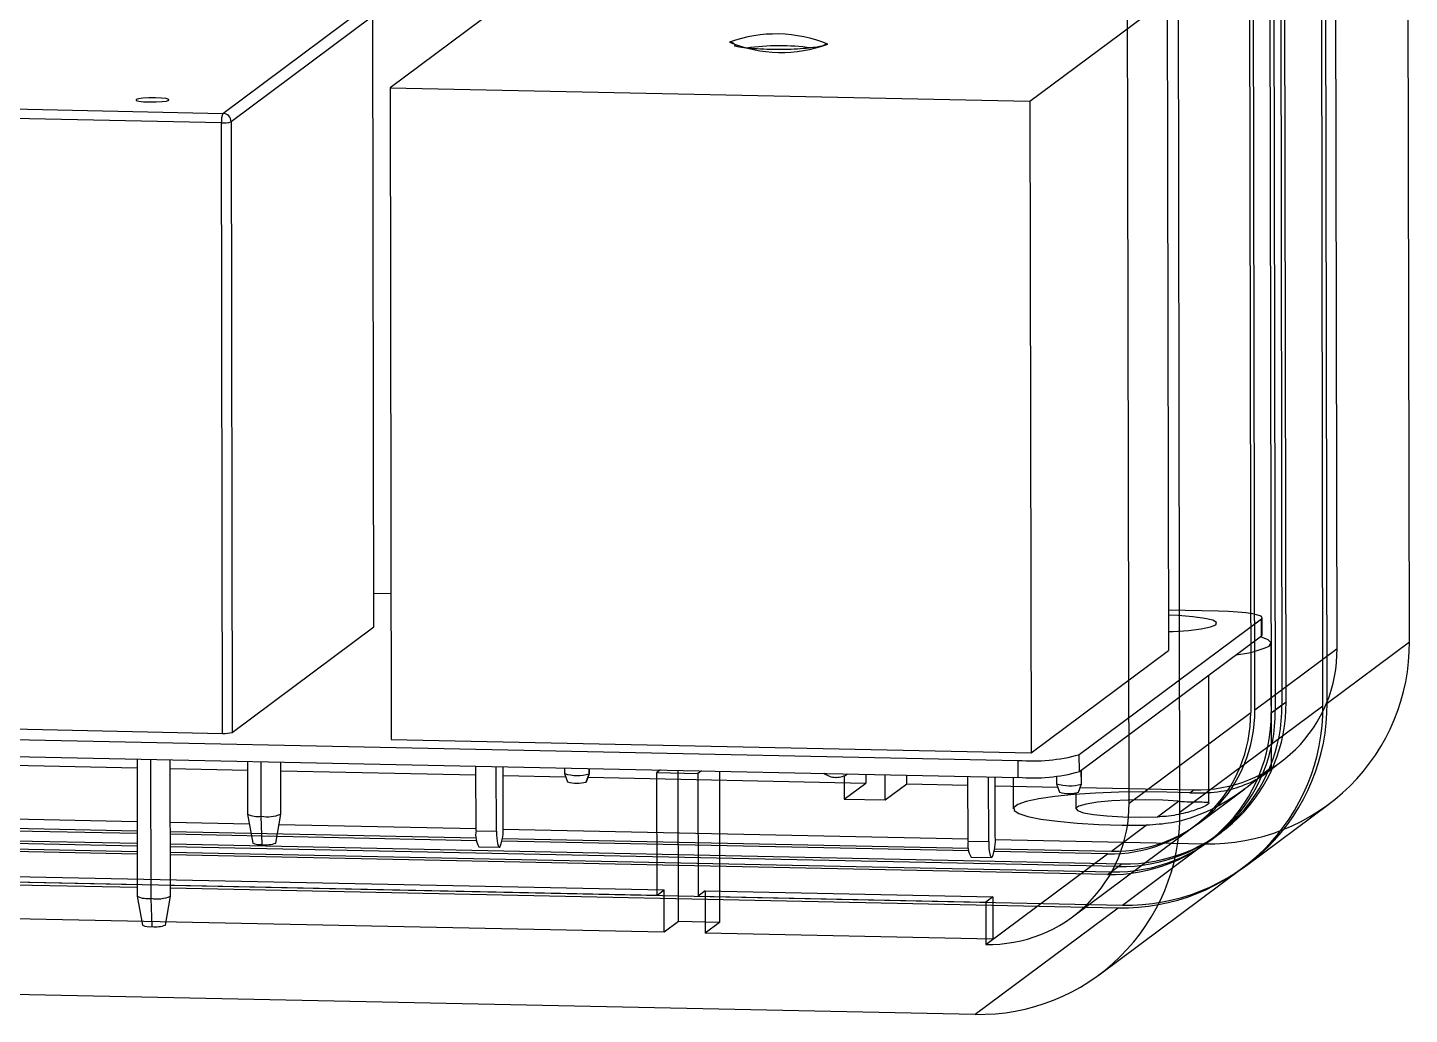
# Model space of a CAD drawing. Header units: millimetres. Extents: x -31.6 to 57.8, y -29 to 41.1.
# Drawn here: x 24.57 to 57.76, y -28.98 to -5.26 of the extents above; entities that cross this region are included whole.
import ezdxf

# ---------------------------------------------------------------- set-up
doc = ezdxf.new("R2010")
doc.units = ezdxf.units.MM

msp = doc.modelspace()

# ---------------------------------------------------------------- linework, layer by layer
at = {"color": 7, "linetype": 'Continuous', "lineweight": 25}
for p, q in [((56.023, -20.183), (55.924, 34.352)), ((57.758, -20.022), (57.66, 34.514)), ((54.046, -21.656), (53.948, 32.879)), ((54.539, -21.666), (54.44, 32.869)), ((54.599, 32.997), (54.698, -21.538)), ((54.797, -21.474), (54.698, 33.061)), ((55.683, -21.558), (55.585, 32.977)), ((55.782, -21.495), (55.683, 33.041)), ((53.849, 32.816), (53.947, -21.72)), ((54.342, 32.805), (54.44, -21.73)), ((51.026, -23.897), (50.927, 30.638)), ((52.246, -24.12), (52.147, 30.415)), ((36.575, -4.248), (33.275, -6.707)), ((48.643, -7.028), (51.943, -4.568)), ((51.943, -4.568), (51.971, -20.235)), ((29.259, -7.324), (32.662, -4.788)), ((32.86, -4.991), (29.457, -7.527)), ((32.886, -19.666), (32.86, -4.991)), ((32.889, -19.661), (32.863, -4.986)), ((-3.841, -6.634), (29.259, -7.324)), ((29.225, -7.548), (-3.875, -6.858)), ((33.275, -6.707), (33.303, -22.374)), ((33.275, -6.707), (48.643, -7.028)), ((48.643, -7.028), (48.671, -22.694)), ((29.252, -22.223), (29.225, -7.548)), ((29.457, -7.527), (29.483, -22.202)), ((33.297, -18.871), (32.888, -18.863)), ((49.831, -22.735), (54.207, -19.474)), ((53.174, -19.286), (51.969, -19.261)), ((54.207, -19.882), (54.207, -19.474)), ((54.226, -19.854), (54.226, -19.446)), ((29.483, -22.202), (32.886, -19.666)), ((32.889, -19.661), (32.886, -19.666)), ((49.832, -23.143), (54.207, -19.882)), ((54.207, -19.882), (54.226, -19.854)), ((48.671, -22.694), (51.971, -20.235)), ((54.046, -21.656), (56.023, -20.183)), ((54.443, -23.073), (54.437, -20.058)), ((55.782, -21.495), (57.758, -20.022)), ((52.944, -23.902), (52.939, -20.828)), ((-16.124, -21.527), (48.362, -22.872)), ((-3.848, -21.533), (29.252, -22.223)), ((52.246, -24.12), (55.683, -21.558)), ((54.44, -21.73), (54.698, -21.538)), ((54.797, -21.474), (54.539, -21.666)), ((51.026, -23.897), (53.947, -21.72)), ((-16.124, -21.935), (48.362, -23.28)), ((0.791, -22.501), (27.198, -23.052)), ((33.303, -22.374), (48.671, -22.694)), ((27.197, -22.839), (27.203, -26.137)), ((27.534, -26.188), (27.528, -22.846)), ((28.003, -26.136), (27.997, -22.855)), ((29.848, -22.894), (29.85, -24.165)), ((48.362, -23.28), (48.362, -22.872)), ((49.832, -23.143), (49.831, -22.735)), ((27.998, -23.069), (29.848, -23.107)), ((30.181, -24.215), (30.179, -22.901)), ((30.65, -24.163), (30.648, -22.911)), ((30.648, -23.124), (35.334, -23.222)), ((35.341, -24.565), (35.333, -23.008)), ((35.833, -24.575), (35.826, -23.019)), ((35.99, -24.458), (35.992, -23.022)), ((37.462, -23.053), (37.463, -23.189)), ((37.463, -23.191), (37.536, -23.389)), ((37.987, -23.392), (38.058, -23.195)), ((37.99, -23.388), (38.062, -23.19)), ((38.058, -23.195), (38.058, -23.065)), ((38.058, -23.195), (38.063, -23.188)), ((38.063, -23.188), (38.062, -23.065)), ((39.768, -23.101), (39.683, -23.165)), ((39.683, -23.165), (40.668, -23.185)), ((39.688, -26.115), (39.683, -23.165)), ((40.205, -26.747), (40.199, -23.11)), ((40.754, -23.121), (40.668, -23.185)), ((40.668, -23.185), (40.673, -26.135)), ((41.184, -23.13), (41.19, -26.767)), ((44.7, -23.204), (44.7, -23.417)), ((45.17, -23.822), (45.168, -23.213)), ((45.685, -23.438), (45.685, -23.224)), ((49.88, -23.442), (49.879, -23.108)), ((49.884, -23.435), (49.884, -23.105)), ((54.292, -23.196), (54.666, -22.918)), ((35.992, -23.236), (37.491, -23.267)), ((37.99, -23.388), (37.987, -23.392)), ((38.03, -23.278), (44.7, -23.417)), ((43.989, -23.28), (43.977, -23.28)), ((44.183, -23.244), (44.184, -23.801)), ((44.184, -23.801), (44.7, -23.417)), ((45.17, -23.822), (45.685, -23.438)), ((45.685, -23.438), (47.156, -23.468)), ((47.162, -24.811), (47.155, -23.255)), ((47.655, -24.821), (47.647, -23.265)), ((47.811, -24.705), (47.813, -23.269)), ((47.813, -23.482), (49.312, -23.513)), ((48.243, -23.278), (48.245, -24.035)), ((49.284, -23.253), (49.284, -23.436)), ((49.284, -23.438), (49.358, -23.636)), ((49.808, -23.638), (49.88, -23.442)), ((49.811, -23.635), (49.884, -23.437)), ((49.852, -23.525), (52.581, -23.582)), ((49.88, -23.442), (49.884, -23.435)), ((52.69, -24.39), (53.81, -23.556)), ((0.793, -23.791), (27.2, -24.342)), ((44.184, -23.801), (45.17, -23.822)), ((49.744, -23.654), (49.745, -24.033)), ((49.811, -23.635), (49.808, -23.638)), ((51.709, -24.231), (52.215, -23.854)), ((52.484, -23.654), (52.581, -23.582)), ((0.793, -24.016), (27.2, -24.566)), ((27.2, -24.632), (0.793, -24.081)), ((29.85, -24.166), (29.975, -24.859)), ((30.204, -24.893), (30.181, -24.215)), ((30.528, -24.858), (30.65, -24.164)), ((53.844, -25.401), (55.82, -23.928)), ((0.744, -24.51), (27.201, -25.062)), ((27.201, -24.93), (0.767, -24.379)), ((0.778, -24.314), (27.201, -24.865)), ((28, -24.359), (29.892, -24.398)), ((30.606, -24.413), (35.341, -24.512)), ((35.989, -24.525), (47.162, -24.758)), ((49.669, -26.632), (52.591, -24.454)), ((50.605, -25.055), (51.44, -24.431)), ((27.201, -25.128), (0.732, -24.576)), ((28, -24.583), (35.348, -24.736)), ((35.355, -24.802), (28.001, -24.649)), ((28.001, -24.881), (50.863, -25.358)), ((35.341, -24.565), (35.833, -24.575)), ((47.177, -25.049), (35.963, -24.815)), ((35.973, -24.749), (47.17, -24.983)), ((47.162, -24.811), (47.655, -24.821)), ((47.81, -24.772), (52.841, -24.877)), ((50.865, -26.35), (52.841, -24.877)), ((52.89, -24.855), (53.148, -24.663)), ((52.988, -24.791), (53.246, -24.599)), ((50.764, -25.422), (28.001, -24.947)), ((28.001, -25.079), (50.605, -25.55)), ((50.507, -25.614), (28.001, -25.145)), ((35.409, -24.949), (35.901, -24.959)), ((35.913, -24.954), (35.912, -24.956)), ((47.23, -25.196), (47.723, -25.206)), ((47.584, -27.296), (50.506, -25.118)), ((47.735, -25.201), (47.733, -25.202)), ((50.506, -25.118), (47.784, -25.062)), ((47.794, -24.996), (50.605, -25.055)), ((-0.151, -25.352), (27.203, -25.922)), ((-0.139, -25.286), (27.203, -25.856)), ((50.308, -28.027), (53.745, -25.465)), ((50.507, -25.614), (50.764, -25.422)), ((50.863, -25.358), (50.605, -25.55)), ((21.168, -25.728), (39.688, -26.115)), ((21.339, -25.6), (39.86, -25.987)), ((28.003, -25.873), (50.865, -26.35)), ((27.203, -26.138), (27.328, -26.832)), ((27.557, -26.866), (27.534, -26.188)), ((27.881, -26.831), (28.003, -26.137)), ((28.003, -25.939), (50.766, -26.413)), ((39.688, -26.115), (39.86, -25.987)), ((39.862, -27.003), (39.86, -25.987)), ((40.845, -26.007), (40.673, -26.135)), ((40.673, -26.135), (47.582, -26.279)), ((40.845, -26.007), (40.847, -27.024)), ((40.845, -26.007), (47.754, -26.151)), ((47.754, -26.151), (47.582, -26.279)), ((47.754, -26.151), (47.756, -27.168)), ((47.329, -28.975), (50.766, -26.413)), ((47.582, -26.279), (47.584, -27.296)), ((39.862, -27.003), (21.341, -26.617)), ((40.205, -26.747), (39.862, -27.003)), ((41.19, -26.767), (40.205, -26.747)), ((41.19, -26.767), (40.847, -27.024)), ((47.756, -27.168), (40.847, -27.024)), ((-26.555, -27.434), (47.329, -28.975))]:
    msp.add_line(p, q, dxfattribs=at)
at = {"color": 7, "linetype": 'Continuous', "lineweight": 25, "flags": 128}
for points in [[(27.637, -6.948), (27.481, -6.949), (27.339, -6.957), (27.231, -6.972), (27.175, -6.991), (27.178, -7.012), (27.241, -7.03), (27.354, -7.044), (27.5, -7.051)], [(27.637, -6.948), (27.481, -6.949), (27.339, -6.957), (27.231, -6.972), (27.175, -6.991), (27.178, -7.012), (27.241, -7.03), (27.354, -7.044), (27.5, -7.051)], [(27.5, -7.051), (27.656, -7.05), (27.799, -7.042), (27.906, -7.027), (27.963, -7.008), (27.959, -6.988), (27.896, -6.969), (27.783, -6.955), (27.637, -6.948)], [(27.5, -7.051), (27.656, -7.05), (27.799, -7.042), (27.906, -7.027), (27.963, -7.008), (27.959, -6.988), (27.896, -6.969), (27.783, -6.955), (27.637, -6.948)], [(51.97, -19.779), (52.082, -19.775), (52.453, -19.749), (52.76, -19.712), (52.984, -19.665), (53.109, -19.614), (53.126, -19.559), (53.035, -19.507), (52.842, -19.459), (52.559, -19.42), (52.206, -19.391), (51.969, -19.38)], [(54.207, -19.474), (54.225, -19.442), (54.195, -19.41), (54.117, -19.38), (53.995, -19.352), (53.832, -19.328), (53.636, -19.308), (53.414, -19.294), (53.174, -19.286)], [(54.391, -20.127), (54.437, -20.051), (54.37, -19.975), (54.194, -19.902), (54.185, -19.899)], [(52.484, -23.654), (51.929, -23.634), (51.353, -23.628), (50.777, -23.635), (50.221, -23.657), (49.704, -23.691), (49.244, -23.738), (48.857, -23.794), (48.557, -23.859), (48.354, -23.929), (48.254, -24.003), (48.262, -24.078), (48.378, -24.152), (48.596, -24.221), (48.91, -24.283), (49.309, -24.337), (49.779, -24.38), (50.303, -24.41), (50.863, -24.428), (51.44, -24.431)], [(52.215, -23.854), (51.836, -23.831), (51.423, -23.822), (51.005, -23.828), (50.61, -23.847), (50.265, -23.878), (49.995, -23.921), (49.818, -23.97), (49.746, -24.024), (49.784, -24.078), (49.929, -24.129), (50.172, -24.173), (50.495, -24.207), (50.877, -24.229), (51.292, -24.237), (51.709, -24.231)], [(35.833, -24.575), (35.835, -24.66), (35.84, -24.739), (35.847, -24.809), (35.857, -24.868), (35.869, -24.914), (35.882, -24.944), (35.897, -24.958), (35.912, -24.956)], [(47.655, -24.821), (47.657, -24.906), (47.661, -24.985), (47.669, -25.055), (47.679, -25.115), (47.69, -25.16), (47.704, -25.191), (47.718, -25.205), (47.733, -25.202)]]:
    msp.add_lwpolyline(points, dxfattribs=at)
at = {"color": 7, "linetype": 'Continuous', "lineweight": 25}
for centre, radius, start, end in [((42.545, -8.694), 3.278, 67.661, 109.9494), ((42.673, -2.581), 3.278, 247.661, 289.9494), ((41.422, -5.813), 0.2, 53.3654, 88.6526), ((42.62, -11.452), 5.751, 82.4146, 97.8082), ((43.787, -5.855), 0.192, 88.6929, 124.3658), ((29.692, -7.505), 0.468, 157.3669, 185.3581), ((29.28, -6.885), 0.666, 265.2641, 285.3563), ((29.254, -7.527), 0.203, 0.1441, 88.412), ((52.654, -20.213), 3.369, 268.7619, 0.5154), ((52.944, -20.063), 4.815, 268.7827, 0.4946), ((53.349, -17.762), 2.584, 275.592, 293.7724), ((50.847, -21.572), 3.851, 268.7666, 0.5107), ((50.869, -21.6), 4.815, 268.7827, 0.4946), ((50.945, -21.507), 3.852, 268.7818, 0.4955), ((50.967, -21.536), 4.815, 268.7827, 0.4946), ((50.579, -21.75), 3.369, 268.7619, 0.5154), ((50.59, -21.764), 3.851, 268.7666, 0.5107), ((50.677, -21.686), 3.369, 268.7619, 0.5154), ((50.687, -21.7), 3.852, 268.7818, 0.4955), ((29.307, -21.559), 0.666, 265.2641, 285.3563), ((48.711, -18.656), 4.23, 265.2652, 285.3552), ((37.77, -22.21), 1.026, 252.5944, 286.3237), ((43.989, -22.779), 0.501, 233.6878, 268.6554), ((44, -22.799), 0.481, 268.6932, 304.6672), ((48.712, -19.064), 4.23, 265.2652, 285.3552), ((37.766, -22.62), 0.803, 253.3285, 285.9456), ((49.591, -22.457), 1.026, 252.5944, 286.3237), ((49.588, -22.867), 0.803, 253.3285, 285.9456), ((30.097, -23.655), 0.566, 244.124, 278.5357), ((30.331, -23.428), 0.801, 259.212, 293.4375), ((47.431, -24.162), 4.815, 268.7827, 0.4946), ((47.657, -23.927), 3.369, 268.7619, 0.5154), ((34.957, -24.553), 1.037, 337.2261, 5.2311), ((30.147, -24.489), 0.408, 245.0634, 277.9956), ((30.295, -24.224), 0.676, 262.2284, 290.1347), ((35.878, -24.668), 0.547, 169.1094, 210.9298), ((47.699, -24.914), 0.547, 169.1094, 210.9298), ((46.779, -24.799), 1.037, 337.2261, 5.2311), ((27.45, -25.628), 0.566, 244.124, 278.5357), ((27.684, -25.4), 0.801, 259.212, 293.4375), ((27.5, -26.462), 0.408, 245.0634, 277.9956), ((27.648, -26.196), 0.676, 262.2284, 290.1347)]:
    msp.add_arc(centre, radius, start, end, dxfattribs=at)
for points, knots in [([(42.683, -5.79), (42.593, -5.791), (42.39, -5.792), (42.09, -5.779), (41.816, -5.755), (41.633, -5.728), (41.545, -5.702), (41.541, -5.7), (41.541, -5.7)], [0, 0, 0, 0, 0.168972, 0.376191, 0.58201, 0.783906, 0.934221, 1, 1, 1, 1]), ([(43.676, -5.698), (43.677, -5.697), (43.682, -5.694), (43.638, -5.711), (43.535, -5.733), (43.336, -5.76), (43.065, -5.78), (42.834, -5.791), (42.704, -5.791), (42.683, -5.79)], [0, 0, 0, 0, 0.040354, 0.142501, 0.3123, 0.513453, 0.732523, 0.958172, 1, 1, 1, 1]), ([(52.484, -23.654), (52.684, -23.654), (53.132, -23.654), (53.726, -23.509), (54.13, -23.315), (54.355, -23.153), (54.461, -23.047), (54.431, -23.044), (54.178, -23.262), (53.683, -23.672), (52.956, -24.106), (52.167, -24.385), (51.646, -24.418), (51.44, -24.431)], [0, 0, 0, 0, 0.0755606, 0.1692162, 0.2789413, 0.3437755, 0.4106584, 0.4991442, 0.5877958, 0.7029417, 0.8213461, 0.9293072, 1, 1, 1, 1]), ([(52.215, -23.854), (52.31, -23.86), (52.54, -23.875), (52.808, -23.87), (52.963, -23.877), (52.938, -23.926), (52.739, -24.024), (52.393, -24.14), (52.021, -24.214), (51.778, -24.227), (51.709, -24.231)], [0, 0, 0, 0, 0.094208, 0.229963, 0.373731, 0.518292, 0.657571, 0.79765, 0.942804, 1, 1, 1, 1])]:
    msp.add_open_spline(points, degree=3, knots=knots, dxfattribs=at)

doc.saveas('drawing.dxf')
